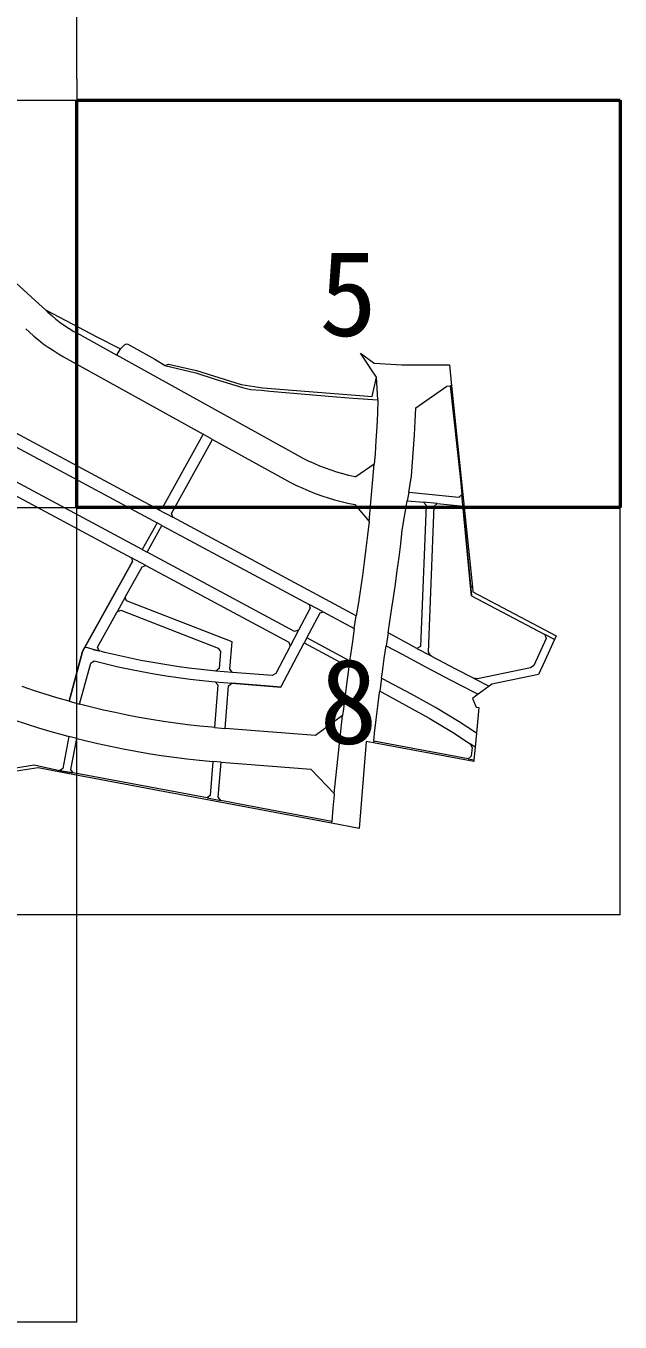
# Model space of a CAD drawing. Units: millimetres, scale not verified. Extents: x 56786042 to 57254500, y 25771750 to 26117216.
# Drawn here: x 57239186 to 57254500, y 26043149 to 26076561 of the extents above; entities that cross this region are included whole.
import ezdxf
from ezdxf.enums import TextEntityAlignment as Align

# ---------------------------------------------------------------- set-up
doc = ezdxf.new("R2010")
doc.units = ezdxf.units.MM
doc.header["$LTSCALE"] = 500
doc.layers.add('レイヤ1', color=7, linetype='Continuous', lineweight=13)
doc.styles.add('ＭＳ ゴシック', font='')
doc.styles.get('ＭＳ ゴシック').set_extended_font_data('MS Gothic')

msp = doc.modelspace()

# ---------------------------------------------------------------- linework, layer by layer
at = {"layer": 'レイヤ1'}
for p, q in [((57240500, 26075189.2), (57240500, 26085149.2)), ((57240500, 26075189.2), (57240500, 26065229.2)), ((57212500, 26074649.2), (57254500, 26074649.2)), ((57254500, 26074649.2), (57254500, 26065229.2)), ((57238929.8, 26069942.2), (57239518, 26069397)), ((57239518, 26069397), (57239692.6, 26069246.4)), ((57239692.6, 26069246.4), (57239747, 26069186.1)), ((57239692.6, 26069246.4), (57240391.5, 26068873.8)), ((57239747, 26069186.1), (57239851.4, 26069092.9)), ((57239851.4, 26069092.9), (57239959.2, 26069003.6)), ((57239959.2, 26069003.6), (57240070.2, 26068918.2)), ((57240070.2, 26068918.2), (57240184.2, 26068837)), ((57240184.2, 26068837), (57240301.1, 26068759.9)), ((57240391.5, 26068873.8), (57240993.3, 26068557.1)), ((57239182.5, 26068754.6), (57239271.6, 26068672.2)), ((57239271.6, 26068672.2), (57239389.1, 26068567.3)), ((57239389.1, 26068567.3), (57239510.1, 26068466.4)), ((57239510.1, 26068466.4), (57239634.5, 26068369.9)), ((57240301.1, 26068759.9), (57240420.7, 26068687.2)), ((57240420.7, 26068687.2), (57240494.5, 26068645.2)), ((57240494.5, 26068645.2), (57241531, 26068070.5)), ((57240993.3, 26068557.1), (57241623.6, 26068237.5)), ((57239634.5, 26068369.9), (57239762.2, 26068277.7)), ((57239762.2, 26068277.7), (57239893, 26068190)), ((57239893, 26068190), (57240026.8, 26068106.9)), ((57240026.8, 26068106.9), (57240155.1, 26068032.9)), ((57241531, 26068070.5), (57241623.6, 26068237.5)), ((57241623.6, 26068237.5), (57241727.3, 26068336.6)), ((57241727.3, 26068336.6), (57241775.2, 26068367.4)), ((57241775.2, 26068367.4), (57241816.5, 26068360)), ((57241816.5, 26068360), (57242508.7, 26067974.9)), ((57247810.5, 26068122.4), (57248163.3, 26067868.2)), ((57248017.7, 26067813.2), (57247810.5, 26068122.4)), ((57240155.1, 26068032.9), (57243754.1, 26066037.7)), ((57246190.3, 26065487.3), (57241531, 26068070.5)), ((57242508.7, 26067974.9), (57242757.5, 26067813.3)), ((57242757.5, 26067813.3), (57242763.7, 26067810.2)), ((57242763.7, 26067810.2), (57242864.9, 26067842.4)), ((57242763.7, 26067810.2), (57243563.1, 26067616.7)), ((57242864.9, 26067842.4), (57243581.7, 26067676.9)), ((57248078.1, 26067723.1), (57248017.7, 26067813.2)), ((57248163.3, 26067868.2), (57248871.9, 26067827.1)), ((57248871.9, 26067827.1), (57250101.9, 26067822.3)), ((57250101.9, 26067822.3), (57250157.4, 26067283.9)), ((57243563.1, 26067616.7), (57244065, 26067452.2)), ((57243581.7, 26067676.9), (57244733, 26067320.8)), ((57244065, 26067452.2), (57244771.9, 26067237.1)), ((57248223.1, 26067505.2), (57248078.1, 26067723.1)), ((57248114.6, 26067008.1), (57248223.1, 26067505.2)), ((57248260, 26066925.5), (57248223.1, 26067505.2)), ((57244733, 26067320.8), (57245292.1, 26067230.2)), ((57244771.9, 26067237.1), (57244978.5, 26067192.4)), ((57244978.5, 26067192.4), (57245254.7, 26067169.8)), ((57245254.7, 26067169.8), (57245476.4, 26067145.9)), ((57245292.1, 26067230.2), (57248114.6, 26067008.1)), ((57245476.4, 26067145.9), (57247191, 26066996.7)), ((57249232.4, 26066715.1), (57250034.2, 26067278.5)), ((57250034.2, 26067278.5), (57250117.5, 26067282.1)), ((57250157.4, 26067283.9), (57250117.5, 26067282.1)), ((57250117.5, 26067282.1), (57250386.8, 26064856.5)), ((57250157.4, 26067283.9), (57250692.7, 26062096.2)), ((57242593.5, 26064096.3), (57237451.3, 26066856.6)), ((57247191, 26066996.7), (57247624.3, 26066963)), ((57247624.3, 26066963), (57248260, 26066925.5)), ((57248260, 26066925.5), (57248245.3, 26066575.8)), ((57248245.3, 26066575.8), (57248228, 26066226.3)), ((57249216.4, 26066365.5), (57249232.4, 26066715.1)), ((57248228, 26066226.3), (57248207.9, 26065876.9)), ((57249197.8, 26066016), (57249216.4, 26066365.5)), ((57238700.9, 26065828.3), (57242567.3, 26063752.7)), ((57243754.1, 26066037.7), (57242694.2, 26064125.9)), ((57242941.4, 26063994.3), (57243999, 26065901.9)), ((57243999, 26065901.9), (57243754.1, 26066037.7)), ((57243999, 26065901.9), (57245850.9, 26064875.1)), ((57248207.9, 26065876.9), (57248185.1, 26065527.6)), ((57249176.6, 26065666.6), (57249197.8, 26066016)), ((57246329.2, 26065413), (57246190.3, 26065487.3)), ((57248185.1, 26065527.6), (57248166, 26065263.9)), ((57249152.7, 26065317.4), (57249176.6, 26065666.6)), ((57240500, 26055269.2), (57240500, 26065229.2)), ((57246470.2, 26065343), (57246329.2, 26065413)), ((57246613.3, 26065277.1), (57246470.2, 26065343)), ((57246758.3, 26065215.6), (57246613.3, 26065277.1)), ((57246905.1, 26065158.5), (57246758.3, 26065215.6)), ((57247053.5, 26065105.8), (57246905.1, 26065158.5)), ((57247203.4, 26065057.6), (57247053.5, 26065105.8)), ((57248166, 26065263.9), (57247691.6, 26064933.8)), ((57248030.2, 26063782.5), (57248166, 26065263.9)), ((57249125.4, 26064959.7), (57249152.7, 26065317.4)), ((57254500, 26053649.2), (57254500, 26065229.2)), ((57242183.8, 26063060.9), (57238919.1, 26064813.4)), ((57245850.9, 26064875.1), (57246005.2, 26064792.5)), ((57246005.2, 26064792.5), (57246161.8, 26064714.5)), ((57247354.7, 26065013.9), (57247203.4, 26065057.6)), ((57247507.3, 26064974.7), (57247354.7, 26065013.9)), ((57247660.9, 26064940.2), (57247507.3, 26064974.7)), ((57247691.6, 26064933.8), (57247660.9, 26064940.2)), ((57249051.9, 26064529.7), (57249125.4, 26064959.7)), ((57250386.8, 26064856.5), (57250422.3, 26064481.8)), ((57238771.2, 26064535.2), (57241903.5, 26062853.8)), ((57246161.8, 26064714.5), (57246320.7, 26064641.2)), ((57246320.7, 26064641.2), (57246481.6, 26064572.5)), ((57246481.6, 26064572.5), (57246644.6, 26064508.6)), ((57246644.6, 26064508.6), (57246809.3, 26064449.5)), ((57246809.3, 26064449.5), (57246975.7, 26064395.2)), ((57249051.9, 26064529.7), (57249016.3, 26064322.2)), ((57250348, 26064407.6), (57249051.9, 26064529.7)), ((57250422.3, 26064481.8), (57250348, 26064407.6)), ((57250456.5, 26064119.2), (57250422.3, 26064481.8)), ((57212500, 26064149.2), (57254500, 26064149.2)), ((57242694.2, 26064125.9), (57242593.5, 26064096.3)), ((57242593.5, 26064096.3), (57242971, 26063893.6)), ((57246975.7, 26064395.2), (57247143.6, 26064345.9)), ((57247143.6, 26064345.9), (57247312.8, 26064301.6)), ((57247312.8, 26064301.6), (57247483.3, 26064262.2)), ((57247483.3, 26064262.2), (57247667.5, 26064225.6)), ((57247667.5, 26064225.6), (57248030.2, 26063782.5)), ((57248886.2, 26063561.1), (57249016.3, 26064322.2)), ((57249016.3, 26064322.2), (57249430.4, 26064283.2)), ((57249499.5, 26064204.1), (57249356.9, 26060567.3)), ((57249430.4, 26064283.2), (57249499.5, 26064204.1)), ((57249787.8, 26064249.5), (57249430.4, 26064283.2)), ((57249561.3, 26060420.5), (57249708.7, 26064180.3)), ((57249708.7, 26064180.3), (57249787.8, 26064249.5)), ((57249787.8, 26064249.5), (57250382.3, 26064193.4)), ((57250382.3, 26064193.4), (57250456.5, 26064119.2)), ((57250456.5, 26064119.2), (57250669.1, 26061871.3)), ((57250645.4, 26062121.2), (57250456.5, 26064119.2)), ((57242971, 26063893.6), (57242941.4, 26063994.3)), ((57247701.4, 26061354.2), (57242971, 26063893.6)), ((57248030.2, 26063782.5), (57247991.2, 26063434.7)), ((57242567.3, 26063752.7), (57242183.8, 26063060.9)), ((57242307.1, 26062994.6), (57242690.7, 26063686.5)), ((57242690.7, 26063686.5), (57242567.3, 26063752.7)), ((57242690.7, 26063686.5), (57246483.7, 26061650.4)), ((57247991.2, 26063434.7), (57247949.4, 26063087.2)), ((57248846.2, 26063213.3), (57248886.2, 26063561.1)), ((57248803.5, 26062866), (57248846.2, 26063213.3)), ((57241903.5, 26062853.8), (57241933.1, 26062753.1)), ((57242281, 26062651.1), (57241903.5, 26062853.8)), ((57242183.8, 26063060.9), (57242307.1, 26062994.6)), ((57246112.1, 26060952.1), (57242307.1, 26062994.6)), ((57247949.4, 26063087.2), (57247904.9, 26062740.1)), ((57248758.2, 26062518.8), (57248803.5, 26062866)), ((57241933.1, 26062753.1), (57240647.1, 26060433.2)), ((57240709, 26060544.9), (57241933.1, 26062753.1)), ((57241746.4, 26061838.8), (57242180.3, 26062621.5)), ((57242180.3, 26062621.5), (57242281, 26062651.1)), ((57242281, 26062651.1), (57245965.9, 26060673.1)), ((57247904.9, 26062740.1), (57247857.8, 26062393.2)), ((57248710.3, 26062172.1), (57248758.2, 26062518.8)), ((57247857.8, 26062393.2), (57247808, 26062046.8)), ((57248659.7, 26061825.8), (57248710.3, 26062172.1)), ((57250692.7, 26062096.2), (57250645.4, 26062121.2)), ((57250669.1, 26061871.3), (57250645.4, 26062121.2)), ((57250692.7, 26062096.2), (57250705.1, 26061975.8)), ((57241746.4, 26061838.8), (57241536.9, 26061461)), ((57241782, 26061740.1), (57241746.4, 26061838.8)), ((57247808, 26062046.8), (57247754.9, 26061697.7)), ((57248619.5, 26061562.9), (57248659.7, 26061825.8)), ((57250669.1, 26061871.3), (57252561, 26060872.7)), ((57250705.1, 26061975.8), (57252855.6, 26060837.5)), ((57241029.5, 26060545.6), (57241536.9, 26061461)), ((57241536.9, 26061461), (57241635.7, 26061496.6)), ((57241635.7, 26061496.6), (57244144.5, 26060519.9)), ((57244501.3, 26060681.4), (57241782, 26061740.1)), ((57246514.2, 26061549.9), (57246212.6, 26060982.6)), ((57246424.4, 26060784.5), (57246767.8, 26061430.4)), ((57246483.7, 26061650.4), (57246514.2, 26061549.9)), ((57246848.1, 26061454.8), (57246483.7, 26061650.4)), ((57246767.8, 26061430.4), (57246848.1, 26061454.8)), ((57246848.1, 26061454.8), (57247650.6, 26061023.9)), ((57247754.9, 26061697.7), (57247701.4, 26061354.2)), ((57248563.6, 26061204.3), (57248619.5, 26061562.9)), ((57247650.6, 26061023.9), (57247701.4, 26061354.2)), ((57248519.2, 26060915.3), (57248563.6, 26061204.3)), ((57246212.6, 26060982.6), (57245996.6, 26060572.7)), ((57246212.6, 26060982.6), (57246112.1, 26060952.1)), ((57246424.4, 26060784.5), (57246359, 26060660.7)), ((57247529.4, 26060191.3), (57246424.4, 26060784.5)), ((57247650.6, 26061023.9), (57247601.4, 26060693.8)), ((57248519.2, 26060915.3), (57248469.7, 26060584.3)), ((57249032.3, 26060639.8), (57248519.2, 26060915.3)), ((57252594.7, 26060773.3), (57252273.5, 26060077.2)), ((57252561, 26060872.7), (57252594.7, 26060773.3)), ((57252811, 26060740.8), (57252561, 26060872.7)), ((57252855.6, 26060837.5), (57252811, 26060740.8)), ((57240647.1, 26060433.2), (57240300.5, 26059150.7)), ((57240587.1, 26060211.3), (57240647.1, 26060433.2)), ((57240647.1, 26060433.2), (57240709, 26060544.9)), ((57240726.8, 26060539.9), (57240709, 26060544.9)), ((57240778.3, 26060525.8), (57240726.8, 26060539.9)), ((57240917.7, 26060488.4), (57240778.3, 26060525.8)), ((57241071.1, 26060449.2), (57240917.7, 26060488.4)), ((57240917.7, 26060488.4), (57240987.8, 26060470.5)), ((57240987.8, 26060470.5), (57241071.1, 26060449.2)), ((57241071.1, 26060449.2), (57241029.5, 26060545.6)), ((57241222.9, 26060410.4), (57241071.1, 26060449.2)), ((57244144.5, 26060519.9), (57244200.2, 26060430.9)), ((57244200.2, 26060430.9), (57244165.5, 26059999.1)), ((57244444.5, 26059976), (57244501.3, 26060681.4)), ((57245996.6, 26060572.7), (57245625.2, 26059864.6)), ((57245757.9, 26059515), (57246359, 26060660.7)), ((57245965.9, 26060673.1), (57245996.6, 26060572.7)), ((57246359, 26060660.7), (57247508.9, 26060043.4)), ((57247601.4, 26060693.8), (57247551.4, 26060347.4)), ((57248421.9, 26060253.8), (57248469.7, 26060584.3)), ((57248469.7, 26060584.3), (57248883.6, 26060362.1)), ((57249265.8, 26060515.1), (57249032.3, 26060639.8)), ((57249356.9, 26060567.3), (57249265.8, 26060515.1)), ((57249265.8, 26060515.1), (57249613.5, 26060329.4)), ((57249613.5, 26060329.4), (57249561.3, 26060420.5)), ((57252811, 26060740.8), (57252559.8, 26060196.3)), ((57240300.5, 26059150.7), (57240587.1, 26060211.3)), ((57240570.9, 26059077.7), (57240857.5, 26060138.3)), ((57240857.5, 26060138.3), (57240948.3, 26060191)), ((57240948.3, 26060191), (57241253.9, 26060114.7)), ((57241529.3, 26060337.5), (57241222.9, 26060410.4)), ((57241253.9, 26060114.7), (57241560.7, 26060043.3)), ((57241836.9, 26060269.7), (57241529.3, 26060337.5)), ((57242145.6, 26060206.9), (57241836.9, 26060269.7)), ((57242455.2, 26060149.2), (57242145.6, 26060206.9)), ((57242765.8, 26060096.6), (57242455.2, 26060149.2)), ((57243077.2, 26060049.2), (57242765.8, 26060096.6)), ((57247508.9, 26060043.4), (57247529.4, 26060191.3)), ((57247551.4, 26060347.4), (57247529.4, 26060191.3)), ((57248373.4, 26059907.2), (57248421.9, 26060253.8)), ((57248883.6, 26060362.1), (57249501, 26060032.3)), ((57249649.1, 26060310.4), (57249613.5, 26060329.4)), ((57250264.9, 26059983.5), (57249649.1, 26060310.4)), ((57252559.8, 26060196.3), (57252394.9, 26059839)), ((57241560.7, 26060043.3), (57241868.6, 26059976.9)), ((57241868.6, 26059976.9), (57242177.6, 26059915.6)), ((57242177.6, 26059915.6), (57242487.5, 26059859.3)), ((57242487.5, 26059859.3), (57242798.3, 26059808)), ((57242798.3, 26059808), (57243109.9, 26059761.8)), ((57243389.4, 26060006.9), (57243077.2, 26060049.2)), ((57243109.9, 26059761.8), (57243422.2, 26059720.6)), ((57243702.1, 26059969.7), (57243389.4, 26060006.9)), ((57244015.5, 26059937.7), (57243702.1, 26059969.7)), ((57244085.3, 26059931.3), (57244015.5, 26059937.7)), ((57244165.5, 26059999.1), (57244085.3, 26059931.3)), ((57244512.5, 26059896.1), (57244085.3, 26059931.3)), ((57244512.5, 26059896.1), (57244444.5, 26059976)), ((57245533.2, 26059814), (57244512.5, 26059896.1)), ((57245625.2, 26059864.6), (57245533.2, 26059814)), ((57247508.9, 26060043.4), (57247456.5, 26059655.6)), ((57248351.9, 26059749.6), (57248373.4, 26059907.2)), ((57249501, 26060032.3), (57250118.7, 26059704.4)), ((57250718.3, 26059749.1), (57250264.9, 26059983.5)), ((57252191.1, 26060012), (57250822.3, 26059734.6)), ((57252394.9, 26059839), (57251197.8, 26059596.5)), ((57252273.5, 26060077.2), (57252191.1, 26060012)), ((57239384, 26059428.3), (57239085.5, 26059528.8)), ((57239684, 26059332.2), (57239384, 26059428.3)), ((57243422.2, 26059720.6), (57243735.1, 26059684.5)), ((57243735.1, 26059684.5), (57244063.3, 26059652.2)), ((57244131.1, 26059572), (57244042.9, 26058477)), ((57244063.3, 26059652.2), (57244131.1, 26059572)), ((57244063.3, 26059652.2), (57244490.1, 26059617)), ((57244322, 26058454.2), (57244410.1, 26059549)), ((57244410.1, 26059549), (57244490.1, 26059617)), ((57244490.1, 26059617), (57245757.9, 26059515)), ((57245453.6, 26059539.5), (57244490.1, 26059617)), ((57245757.9, 26059515), (57245453.6, 26059539.5)), ((57247456.5, 26059655.6), (57247411.3, 26059308.5)), ((57248351.9, 26059749.6), (57248307.4, 26059415.6)), ((57248509.4, 26059665), (57248351.9, 26059749.6)), ((57249125.1, 26059331.7), (57248509.4, 26059665)), ((57250118.7, 26059704.4), (57250739.2, 26059383.8)), ((57250822.3, 26059734.6), (57250718.3, 26059749.1)), ((57250718.3, 26059749.1), (57251122.8, 26059540.1)), ((57251122.8, 26059540.1), (57250845.5, 26059331.3)), ((57251197.8, 26059596.5), (57251122.8, 26059540.1)), ((57239985.5, 26059240.9), (57239684, 26059332.2)), ((57240300.5, 26059150.7), (57239985.5, 26059240.9)), ((57240300.5, 26059150.7), (57240570.9, 26059077.7)), ((57247411.3, 26059308.5), (57247367.9, 26058961.2)), ((57248257.7, 26059027.1), (57248302.1, 26059374.3)), ((57248302.1, 26059374.3), (57248307.4, 26059415.6)), ((57248307.4, 26059415.6), (57248359.5, 26059387.7)), ((57248359.5, 26059387.7), (57248973.7, 26059055.4)), ((57249741.7, 26058990.7), (57249125.1, 26059331.7)), ((57250845.5, 26059331.3), (57250699, 26059221.1)), ((57250699, 26059221.1), (57250795.2, 26059002)), ((57250739.2, 26059383.8), (57250845.5, 26059331.3)), ((57240876.1, 26058999.9), (57240570.9, 26059077.7)), ((57241182.5, 26058926.8), (57240876.1, 26058999.9)), ((57241490, 26058858.5), (57241182.5, 26058926.8)), ((57241798.5, 26058794.8), (57241490, 26058858.5)), ((57242108, 26058735.9), (57241798.5, 26058794.8)), ((57247346.4, 26058784.4), (57246652.2, 26058266.6)), ((57247132.3, 26056773.4), (57247346.4, 26058784.4)), ((57247367.9, 26058961.2), (57247346.4, 26058784.4)), ((57248215.1, 26058679.7), (57248257.7, 26059027.1)), ((57248973.7, 26059055.4), (57249583.5, 26058717.6)), ((57250353.3, 26058625.1), (57249741.7, 26058990.7)), ((57250795.2, 26059002), (57250857.7, 26058993.8)), ((57250857.7, 26058993.8), (57250796.6, 26058329.4)), ((57238874.9, 26058676), (57239190.4, 26058571)), ((57239190.4, 26058571), (57239507.5, 26058471)), ((57239507.5, 26058471), (57239826.1, 26058375.8)), ((57242418.2, 26058681.7), (57242108, 26058735.9)), ((57242729.4, 26058632.3), (57242418.2, 26058681.7)), ((57243041.2, 26058587.7), (57242729.4, 26058632.3)), ((57243353.7, 26058547.8), (57243041.2, 26058587.7)), ((57243666.7, 26058512.7), (57243353.7, 26058547.8)), ((57243980.2, 26058482.4), (57243666.7, 26058512.7)), ((57244042.9, 26058477), (57243980.2, 26058482.4)), ((57244042.9, 26058477), (57244322, 26058454.2)), ((57246652.2, 26058266.6), (57244322, 26058454.2)), ((57248174.1, 26058332.1), (57248215.1, 26058679.7)), ((57249583.5, 26058717.6), (57250184.1, 26058358.8)), ((57250796.6, 26058329.4), (57250353.3, 26058625.1)), ((57239826.1, 26058375.8), (57240146.2, 26058285.7)), ((57240290.7, 26058246.7), (57240136.8, 26057418.7)), ((57240146.2, 26058285.7), (57240290.7, 26058246.7)), ((57240494.4, 26058193.6), (57240290.7, 26058246.7)), ((57240345.4, 26057392.3), (57240494.4, 26058193.6)), ((57240494.4, 26058193.6), (57240716.4, 26058138.2)), ((57240716.4, 26058138.2), (57241040.1, 26058061.8)), ((57247953.6, 26058116.6), (57247777.8, 26055871.6)), ((57248145.6, 26058081), (57247953.6, 26058116.6)), ((57248150.5, 26058125.1), (57248145.6, 26058081)), ((57250729.8, 26057602.1), (57248145.6, 26058081)), ((57248150.5, 26058125.1), (57248174.1, 26058332.1)), ((57250581.3, 26057671.1), (57248150.5, 26058125.1)), ((57250184.1, 26058358.8), (57250639.8, 26058054.7)), ((57250796.6, 26058329.4), (57250763.8, 26057972)), ((57241040.1, 26058061.8), (57241364.8, 26057990.5)), ((57241364.8, 26057990.5), (57241690.7, 26057924.3)), ((57241690.7, 26057924.3), (57242017.5, 26057863.1)), ((57242017.5, 26057863.1), (57242345.2, 26057806.9)), ((57242345.2, 26057806.9), (57242673.8, 26057755.9)), ((57242673.8, 26057755.9), (57243003.1, 26057710)), ((57250639.8, 26058054.7), (57250685.1, 26057960)), ((57250763.8, 26057972), (57250639.8, 26058054.7)), ((57250685.1, 26057960), (57250664.9, 26057734.6)), ((57250763.8, 26057972), (57250733.5, 26057642.7)), ((57239398, 26057503.7), (57237372.4, 26057173.7)), ((57239501.2, 26057433.5), (57238490.5, 26057282.2)), ((57240049.3, 26057360.7), (57239398, 26057503.7)), ((57240117.9, 26057317.1), (57239501.2, 26057433.5)), ((57240136.8, 26057418.7), (57240049.3, 26057360.7)), ((57243003.1, 26057710), (57243333.1, 26057669.2)), ((57243333.1, 26057669.2), (57243663.6, 26057633.5)), ((57243663.6, 26057633.5), (57244007.6, 26057601.8)), ((57244007.6, 26057601.8), (57243937, 26056723.9)), ((57244216.9, 26057584.9), (57244007.6, 26057601.8)), ((57244143.8, 26056677.3), (57244216.9, 26057584.9)), ((57244216.9, 26057584.9), (57246526.6, 26057398.9)), ((57250664.9, 26057734.6), (57250581.3, 26057671.1)), ((57250581.3, 26057671.1), (57250733.5, 26057642.7)), ((57250733.5, 26057642.7), (57250729.8, 26057602.1)), ((57240404.8, 26057305.7), (57240049.3, 26057360.7)), ((57240049.3, 26057360.7), (57240123.9, 26057349.1)), ((57240117.9, 26057317.1), (57240123.9, 26057349.1)), ((57247065.3, 26056006.1), (57240117.9, 26057317.1)), ((57240123.9, 26057349.1), (57240404.8, 26057305.7)), ((57240404.8, 26057305.7), (57240345.4, 26057392.3)), ((57243853.6, 26056660.1), (57240404.8, 26057305.7)), ((57246526.6, 26057398.9), (57247132.3, 26056773.4)), ((57247132.3, 26056773.4), (57247129.3, 26056741.1)), ((57243937, 26056723.9), (57243853.6, 26056660.1)), ((57243853.6, 26056660.1), (57244207.6, 26056593.8)), ((57244207.6, 26056593.8), (57244143.8, 26056677.3)), ((57244742.9, 26056493.6), (57244207.6, 26056593.8)), ((57247068.8, 26056049.6), (57244742.9, 26056493.6)), ((57247129.3, 26056741.1), (57247098, 26056392.5)), ((57247098, 26056392.5), (57247068.8, 26056049.6)), ((57247065.3, 26056006.1), (57247068.8, 26056049.6)), ((57247777.8, 26055871.6), (57247065.3, 26056006.1)), ((57240500, 26043149.2), (57240500, 26055269.2)), ((57254500, 26053649.2), (57212500, 26053649.2)), ((57240500, 26043149.2), (57212500, 26043149.2))]:
    msp.add_line(p, q, dxfattribs=at)
at = {"layer": 'レイヤ1', "lineweight": 50}
for p, q in [((57240500, 26074649.2), (57254500, 26074649.2)), ((57240500, 26064149.2), (57240500, 26074649.2)), ((57254500, 26074649.2), (57254500, 26064149.2)), ((57254500, 26064149.2), (57240500, 26064149.2))]:
    msp.add_line(p, q, dxfattribs=at)

# ---------------------------------------------------------------- texts
at = {"layer": 'レイヤ1', "style": 'ＭＳ ゴシック'}
for s, p in [('5', (57246744.3, 26067908.8)), ('8', (57246753.4, 26057395.6))]:
    msp.add_text(s, height=2199, dxfattribs=at).set_placement(p, align=Align.BOTTOM_LEFT)

doc.saveas('drawing.dxf')
